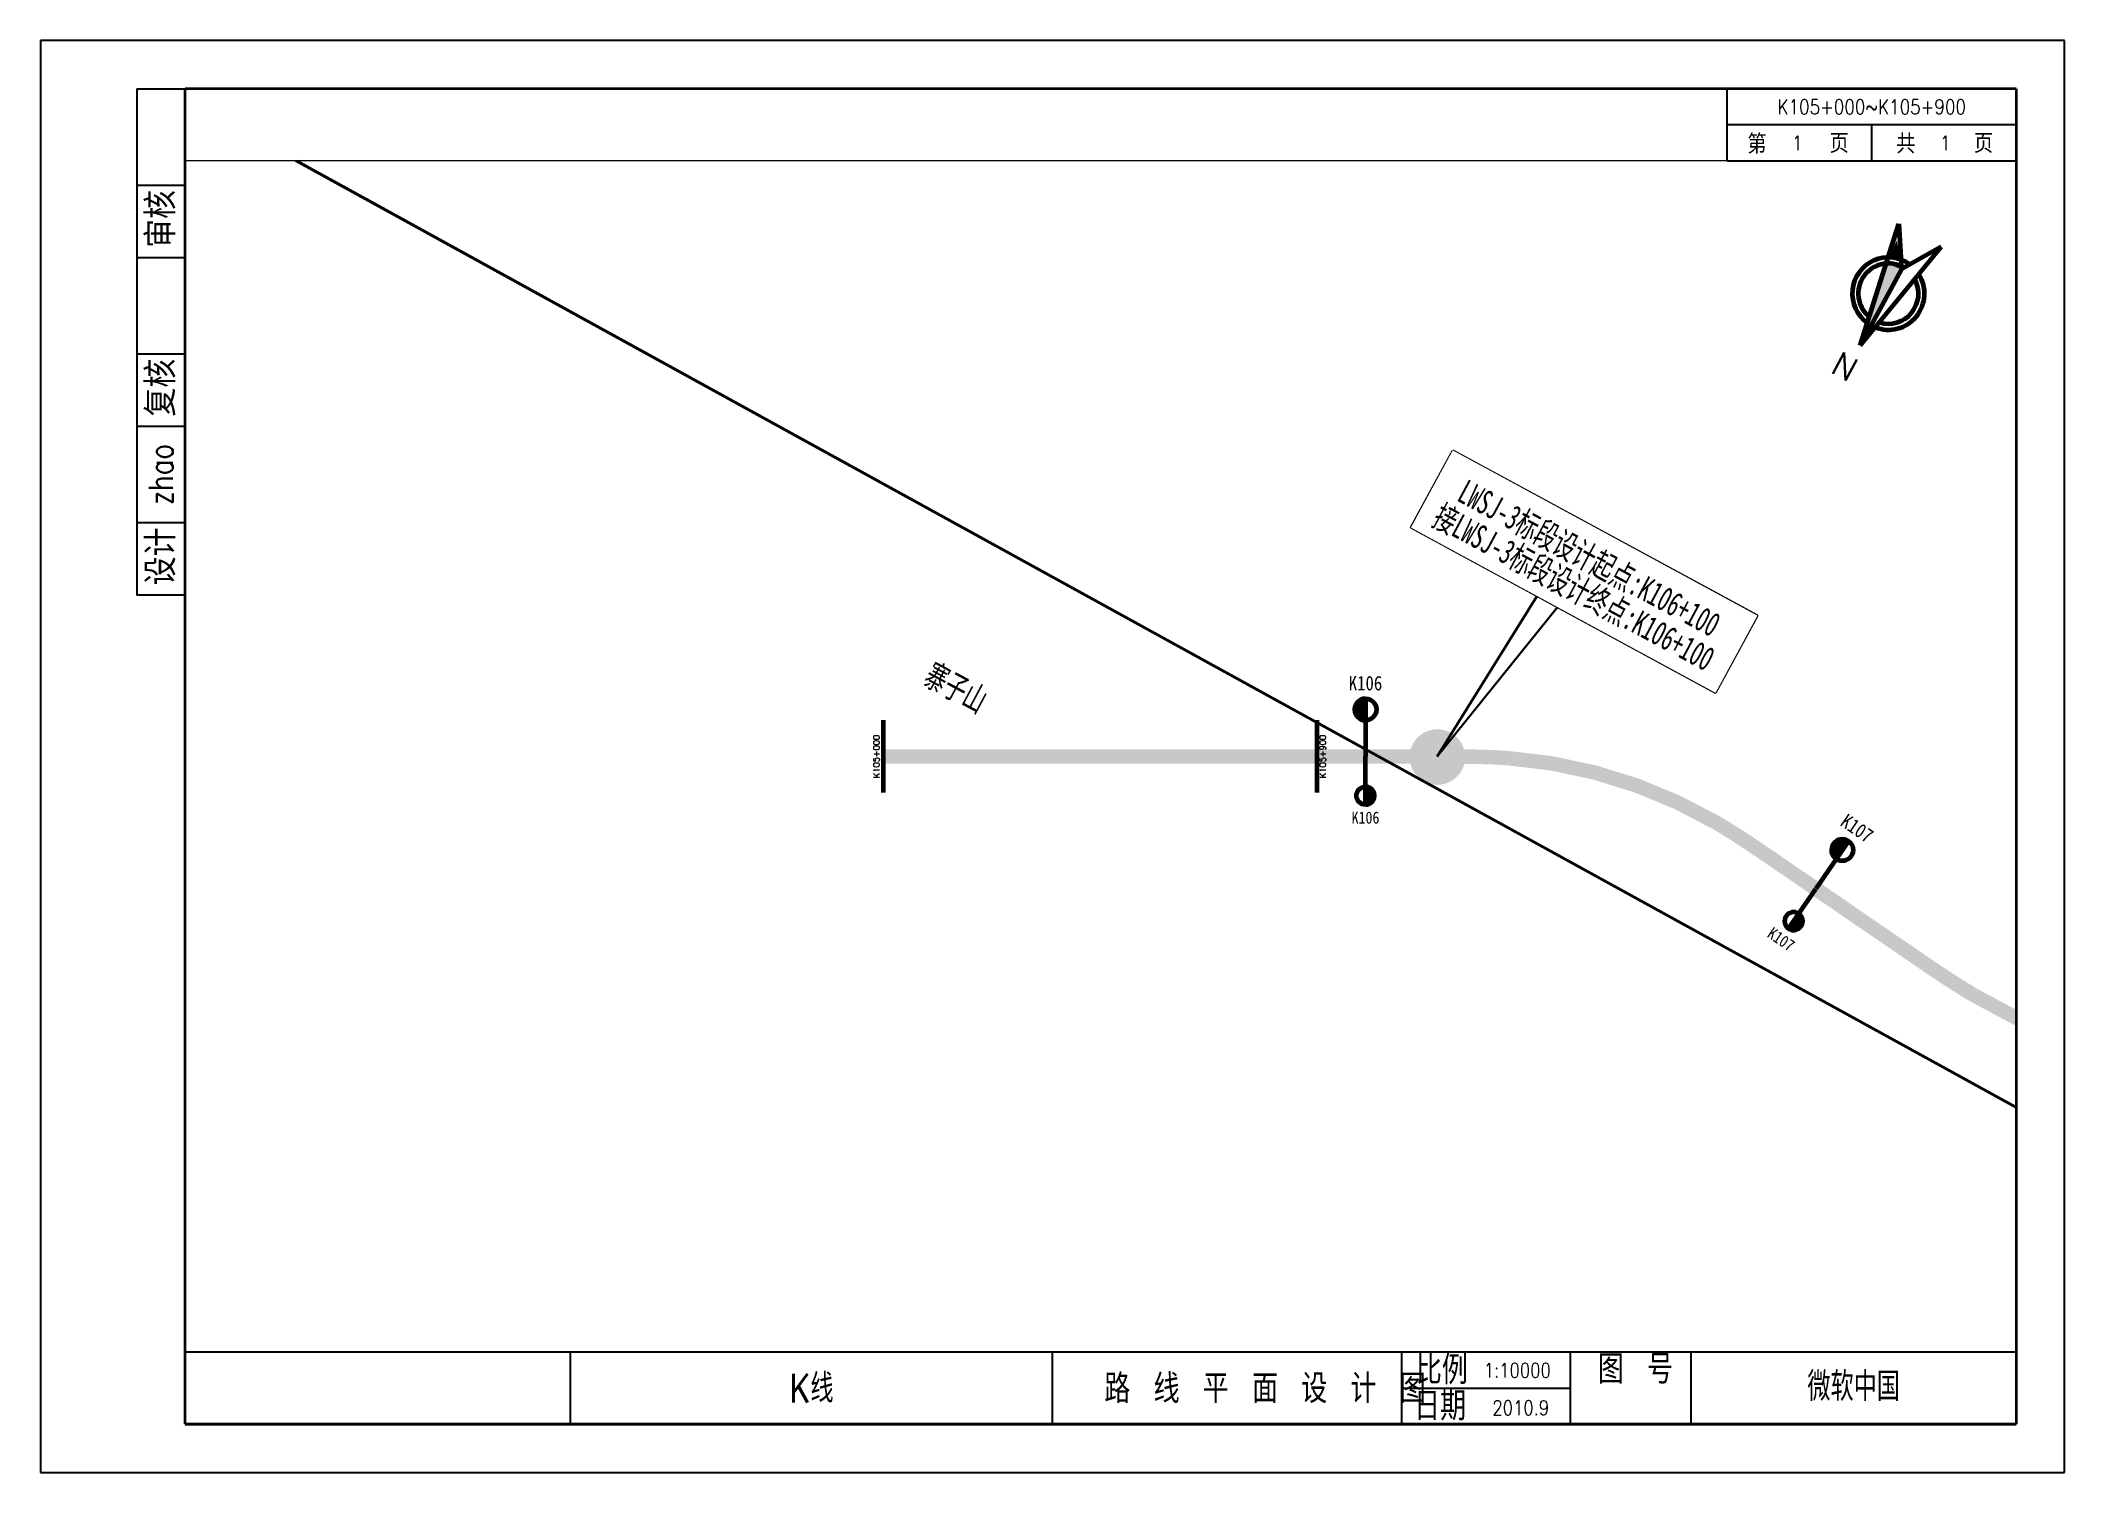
# Paper-space layout '平面图001' of a CAD drawing. Header units: millimetres. Extents: x -50 to 4150, y -68 to 2902.
# The model-space entities are those that its viewports show. They can reach past a viewport. Long polylines and large blocks are cut down to what shows.
import ezdxf
from ezdxf.enums import TextEntityAlignment as Align

# ---------------------------------------------------------------- set-up
doc = ezdxf.new("R2010")
doc.units = ezdxf.units.MM
doc.header["$XCLIPFRAME"] = 0
for name, color, linetype, lineweight in [('station', 1, 'Continuous', 60), ('zhix', 5, 'Continuous', 30), ('标题栏', 1, 'Continuous', 60)]:
    doc.layers.add(name, color=color, linetype=linetype, lineweight=lineweight)
for name, color, linetype in [('互通标注', 5, 'Continuous'), ('内起讫桩号', 7, 'Continuous'), ('图框', 2, 'Continuous'), ('页码', 3, 'Continuous')]:
    doc.layers.add(name, color=color, linetype=linetype)
doc.styles.add('GTF_XW', font='SIMHEI.TTF', dxfattribs={"width": 0.85})
doc.styles.add('ST', font='SIMHEI.TTF')
doc.styles.get("Standard").update_dxf_attribs({"font": 'txt', "bigfont": 'gbcbig.shx'})
doc.styles.add('内起讫桩号', font='txt', dxfattribs={"bigfont": 'hztxt'})
doc.styles.add('标题栏', font='txt.shx', dxfattribs={"bigfont": 'hztxt.shx'})
doc.styles.add('页码', font='txt.shx', dxfattribs={"bigfont": 'hztxt.shx'})
picture_1 = doc.add_image_def('image18.tif', size_in_pixel=(23815, 18833))
picture_2 = doc.add_image_def('image22.tif', size_in_pixel=(23834, 18924))

# ---------------------------------------------------------------- blocks, each defined once
blk = doc.blocks.new('TK.SBZ')
at = {"layer": '标题栏'}
blk.add_line((-15, 0), (15, 0), dxfattribs=at)
at = {"layer": '内起讫桩号', "style": '内起讫桩号'}
blk.add_attdef('0001', text='', height=2.5, dxfattribs=at).set_placement((0, 1), align=Align.BOTTOM_CENTER)
blk = doc.blocks.new('TK.EBZ')
at = {"layer": '标题栏'}
blk.add_line((-15, 0), (15, 0), dxfattribs=at)
at = {"layer": '内起讫桩号', "style": '内起讫桩号'}
blk.add_attdef('0001', text='', height=2.5, dxfattribs=at).set_placement((0, -1), align=Align.TOP_CENTER)
blk = doc.blocks.new('*U5')
at = {"linetype": 'Continuous'}
for points in [[(0, 24.5), (0, -11.5), (6.74, -10.53)], [(0.62, -12.48), (6.74, -10.53), (0, -11.5)], [(6.74, -10.53), (0.62, -12.48), (3.8, -11.91)]]:
    blk.add_solid(points, dxfattribs=at)
blk = doc.blocks.new('*U6')
at = {"linetype": 'Continuous'}
for points in [[(7.37, -20.86), (4.74, -14.23), (2.1, -14.85)], [(7.37, -20.86), (2.1, -14.85), (10, -27.5)], [(7.37, -20.86), (7.24, -13.14), (4.74, -14.23)], [(7.37, -20.86), (10, -27.5), (7.24, -13.14)]]:
    blk.add_solid(points, dxfattribs=at)
blk = doc.blocks.new('TK.ZBZ')
at = {"color": 1}
for p, q in [((0, 24.5), (-10, -27.5)), ((0, 24.5), (10, -27.5)), ((0, -11.5), (0, 24.5)), ((-10, -27.5), (0, -11.5)), ((10, -27.5), (0, -11.5))]:
    blk.add_line(p, q, dxfattribs=at)
for radius, start, end in [(15, 97.08036, 241.14858), (12.5, 100.83878, 237.39017), (15, 261.96927, 82.91964), (12.5, 267.17751, 79.16122)]:
    blk.add_arc((0, 0), radius, start, end, dxfattribs=at)
at = {"color": 1, "linetype": 'Continuous'}
for name in ['*U5', '*U6']:
    blk.add_blockref(name, (0, 0), dxfattribs=at)
at = {"color": 1}
blk.add_attdef('0001', (-3.27, 30.23), '', height=10, dxfattribs=at)
blk = doc.blocks.new('TK_平面图框')
at = {"layer": '图框', "linetype": 'Continuous'}
for points in [[(400.1, 296.99), (-439.9, 296.99)], [(-439.9, 296.99), (-439.9, -297.01)], [(400.1, -297.01), (400.1, 296.99)], [(-399.9, 276.99), (-399.9, 66.99), (-399.9, 66.99)], [(-399.9, 276.99), (-379.9, 276.99), (-379.9, 276.99)], [(-399.9, 236.99), (-379.9, 236.99), (-379.9, 236.99)], [(-399.9, 206.99), (-379.9, 206.99), (-379.9, 206.99)], [(-399.9, 166.99), (-379.9, 166.99), (-379.9, 166.99)], [(-399.9, 136.99), (-379.9, 136.99), (-379.9, 136.99)], [(-399.9, 96.99), (-379.9, 96.99), (-379.9, 96.99)], [(-399.9, 66.99), (-379.9, 66.99), (-379.9, 66.99)], [(-379.9, -247.01), (380.1, -247.01), (380.1, -247.01)], [(-219.9, -277.01), (-219.9, -247.01), (-219.9, -247.01)], [(-19.9, -277.01), (-19.9, -247.01), (-19.9, -247.01)], [(125.1, -277.01), (125.1, -247.01), (125.1, -247.01)], [(195.1, -277.01), (195.1, -247.01), (195.1, -247.01)], [(245.1, -277.01), (245.1, -247.01), (245.1, -247.01)], [(125.1, -262.01), (195.1, -262.01), (195.1, -262.01)], [(-439.9, -297.01), (400.1, -297.01)]]:
    blk.add_lwpolyline(points, dxfattribs=at)
for points in [[(380.1, 276.99, 1.2, 1.2, 0), (-379.9, 276.99, 1.2, 1.2, 0), (-379.9, 276.99, 1.2, 1.2, 0)], [(-379.9, 276.99, 1.2, 1.2, 0), (-379.9, -277.01, 1.2, 1.2, 0), (-379.9, -277.01, 1.2, 1.2, 0)], [(380.1, -277.01, 1.2, 1.2, 0), (380.1, 276.99, 1.2, 1.2, 0), (380.1, 276.99, 1.2, 1.2, 0)], [(-379.9, -277.01, 1.2, 1.2, 0), (380.1, -277.01, 1.2, 1.2, 0), (380.1, -277.01, 1.2, 1.2, 0)]]:
    blk.add_lwpolyline(points, format="xyseb", dxfattribs=at)
at = {"layer": '页码', "linetype": 'Continuous'}
for p, q in [((260.1, 246.99), (260.1, 276.99)), ((380.1, 261.99), (260.1, 261.99)), ((320.1, 246.99), (320.1, 261.99)), ((380.1, 246.99), (260.1, 246.99))]:
    blk.add_line(p, q, dxfattribs=at)
at = {"layer": '标题栏', "style": '标题栏'}
for s, p in [('审核', (-383.9, 210.99)), ('复核', (-383.9, 140.99)), ('设计', (-383.9, 70.99))]:
    blk.add_text(s, height=12, rotation=90, dxfattribs=at).set_placement(p)
for s, height, width, p in [('比例', 12, 0.9, (130.89, -260.41)), ('图 号', 12, 0.9, (206.44, -260.15)), ('路 线 平 面 设 计 图', 12, 0.9, (1.62, -268.22)), ('日期', 12, 0.9, (130.14, -275.41)), ('2010.9', 6, 0.833333, (162.64, -273.19))]:
    blk.add_text(s, height=height, dxfattribs=dict(at, width=width)).set_placement(p)
at = {"layer": '标题栏', "style": '标题栏', "width": 0.8}
for tag, p in [('复核人', (-389.9, 186.99)), ('设计人', (-389.9, 116.99))]:
    blk.add_attdef(tag, text='', height=10, rotation=90, dxfattribs=at).set_placement(p, align=Align.MIDDLE_CENTER)
at = {"layer": '标题栏', "style": '标题栏'}
for tag, height, width, p in [('比例', 6, 0.833333, (173, -254.61)), ('委托单位', 12, 0.8, (-299.9, -262.01)), ('项目名称', 12, 0.8, (-119.9, -262.01)), ('设计单位', 12, 0.8, (312.6, -261.33))]:
    blk.add_attdef(tag, text='', height=height, dxfattribs=dict(at, width=width)).set_placement(p, align=Align.MIDDLE_CENTER)
at = {"layer": '页码', "style": '页码'}
for s, p in [('第', (272.46, 254.49)), ('页', (306.6, 254.46)), ('共', (334.22, 254.49)), ('页', (366.48, 254.46))]:
    blk.add_text(s, height=8, dxfattribs=at).set_placement(p, align=Align.MIDDLE)
at = {"layer": '页码', "color": 7, "style": '页码', "width": 0.85}
for tag, p in [('桩号范围', (320.1, 269.49)), ('页码', (289.19, 254.49)), ('总页码', (350.64, 254.49))]:
    blk.add_attdef(tag, text='', height=6, dxfattribs=at).set_placement(p, align=Align.MIDDLE_CENTER)
blk = doc.blocks.new('公里标')
at = {"layer": 'station'}
h = blk.add_hatch(color=256, dxfattribs=at)
edge = h.paths.add_edge_path()
edge.add_arc((0, 13), 3, 90, 270)
edge.add_line((0, 10), (0, 16))
blk.add_line((0, 16), (0, 0), dxfattribs=at)
blk.add_lwpolyline([(0, 16, 1), (0, 10)], format="xyb", close=True, dxfattribs=at)
blk.add_lwpolyline([(0, 16, -1), (0, 10, -15.340907)], format="xyb", dxfattribs=at)

msp = doc.modelspace()

# ---------------------------------------------------------------- hatches: boundary and pattern name
at = {"layer": '互通标注', "lineweight": 0}
h = msp.add_hatch(color=1, dxfattribs=at)
h.set_gradient(color1=(255, 0, 0), color2=(252, 241, 156), tint=1, name='SPHERICAL')
edge = h.paths.add_edge_path()
edge.add_arc((35421979.7, 2983251.4), 57.6, 270, 630)

# ---------------------------------------------------------------- linework, layer by layer
at = {"color": 1, "lineweight": 30}
for points in [[(35421980.6, 2983250.5), (35421957, 2982859.1), (35421909, 2982859.1)], [(35422254.6, 2982677), (35421535.7, 2982677), (35421535.7, 2982859.1), (35422254.6, 2982859.1)]]:
    msp.add_lwpolyline(points, close=True, dxfattribs=at)

# ---------------------------------------------------------------- block references
at = {"layer": 'station', "color": 5, "yscale": 6.25, "zscale": 6.25}
for p, xscale, rotation in [((35422111.3, 2983321.4), 6.24999999739009, 28.46204237742932), ((35421159.1, 2983117.4), 6.249999996428028, 354.0492679648474)]:
    msp.add_blockref('公里标', p, dxfattribs=dict(at, xscale=xscale, rotation=rotation))
at = {"layer": 'station', "color": 1, "yscale": 7.5, "zscale": 7.5}
for p, xscale, rotation in [((35422111.3, 2983321.4), 7.500000000886909, 208.4620423624048), ((35421159.1, 2983117.4), 7.499999998658497, 174.049267968623)]:
    msp.add_blockref('公里标', p, dxfattribs=dict(at, xscale=xscale, rotation=rotation))

# ---------------------------------------------------------------- texts
at = {"layer": 'station', "color": 5, "style": 'GTF_XW', "width": 0.85}
for s, rotation, p in [('K106', 208.462, (35422056.9, 2983421.8)), ('K107', 174.0493, (35421171, 2983231.1))]:
    msp.add_text(s, height=25, rotation=rotation, dxfattribs=at).set_placement(p, align=Align.TOP_CENTER)
at = {"layer": 'station', "color": 1, "style": 'GTF_XW', "width": 0.85}
for s, rotation, p in [('K106', 208.462, (35422176.7, 2983200.8)), ('K107', 174.0493, (35421144.9, 2982981))]:
    msp.add_text(s, height=30, rotation=rotation, dxfattribs=at).set_placement(p, align=Align.CENTER)
at = {"layer": 'zhix', "color": 1, "style": 'ST', "width": 0.65}
msp.add_text(' 寨子山', height=50.4, rotation=180.228, dxfattribs=at).set_placement((35422937.5, 2983575.4), align=Align.TOP_CENTER)

# ---------------------------------------------------------------- pictures from other files: only their frames are drawn
at = {"color": 251}
image = msp.add_image(picture_1, insert=(35419059.7, 2982797.3), size_in_units=(7543.8, 5965.7), dxfattribs=at)
image.set_boundary_path([(923.5, 2587.9), (864.94, 11878.7), (829.37, 17165.3), (9283.7, 17219.3), (20424.2, 17287.5), (20475.5, 8720.8), (20511.53, 2707.5), (12435.15, 2657.86), (923.4, 2586.76), (923.5, 2587.9)])
image = msp.add_image(picture_2, insert=(35419016.6, 2978121.7), size_in_units=(7550.1, 5994.8), rotation=-0.00163, dxfattribs=at)
image.set_boundary_path([(967.45, 2495.1), (937.66, 6679.3), (871.36, 17068.94), (12574.54, 17142.2), (20471.6, 17190.4), (20534, 6680.13), (20558.04, 2613.6), (12576.64, 2566.2), (967.94, 2495), (967.45, 2495.1)])

# ---------------------------------------------------------------- next in the draw order: wipeouts: each hides what was drawn before it
at = {"color": 1}
msp.add_wipeout([(35422254.6, 2982677), (35422254.6, 2982859.1), (35421535.7, 2982859.1), (35421535.7, 2982677)], dxfattribs=at)

# ---------------------------------------------------------------- next in the draw order: linework, layer by layer
at = {"layer": 'zhix', "color": 1, "const_width": 30, "flags": 128}
msp.add_lwpolyline([(35422990.5, 2983797.9), (35421980.6, 2983250.5), (35421979.8, 2983250), (35421978.9, 2983249.6), (35421978, 2983249.1), (35421977.1, 2983248.6), (35421976.3, 2983248.1), (35421975.4, 2983247.7), (35421974.5, 2983247.2), (35421973.6, 2983246.7), (35421972.7, 2983246.2), (35421971.9, 2983245.7), (35421971, 2983245.3), (35421970.1, 2983244.8), (35421969.2, 2983244.3), (35421968.3, 2983243.8), (35421967.5, 2983243.4), (35421966.6, 2983242.9), (35421965.7, 2983242.4), (35421964.8, 2983241.9), (35421963.9, 2983241.5), (35421963.1, 2983241), (35421962.2, 2983240.5), (35421961.3, 2983240), (35421960.4, 2983239.6), (35421959.5, 2983239.1), (35421958.7, 2983238.6), (35421957.8, 2983238.1), (35421956.9, 2983237.7), (35421956, 2983237.2), (35421955.1, 2983236.7), (35421954.3, 2983236.2), (35421953.4, 2983235.8), (35421952.5, 2983235.3), (35421951.6, 2983234.8), (35421950.7, 2983234.3), (35421949.9, 2983233.9), (35421949, 2983233.4), (35421948.1, 2983232.9), (35421947.2, 2983232.5), (35421946.3, 2983232), (35421945.4, 2983231.5), (35421944.6, 2983231), (35421943.7, 2983230.6), (35421942.8, 2983230.1), (35421941.9, 2983229.6), (35421941, 2983229.2), (35421940.2, 2983228.7), (35421939.3, 2983228.2), (35421938.4, 2983227.7), (35421937.5, 2983227.3), (35421936.6, 2983226.8), (35421935.7, 2983226.3), (35421934.9, 2983225.9), (35421934, 2983225.4), (35421933.1, 2983224.9), (35421932.2, 2983224.5), (35421931.3, 2983224), (35421930.4, 2983223.5), (35421929.6, 2983223.1), (35421928.7, 2983222.6), (35421927.8, 2983222.1), (35421926.9, 2983221.7), (35421926, 2983221.2), (35421925.1, 2983220.7), (35421924.2, 2983220.3), (35421923.4, 2983219.8), (35421922.5, 2983219.3), (35421921.6, 2983218.9), (35421920.7, 2983218.4), (35421919.8, 2983218), (35421918.9, 2983217.5), (35421918, 2983217), (35421917.2, 2983216.6), (35421916.3, 2983216.1), (35421915.4, 2983215.6), (35421914.5, 2983215.2), (35421913.6, 2983214.7), (35421912.7, 2983214.3), (35421911.8, 2983213.8), (35421910.9, 2983213.3), (35421910, 2983212.9), (35421909.2, 2983212.4), (35421908.3, 2983212), (35421907.4, 2983211.5), (35421906.5, 2983211.1), (35421905.6, 2983210.6), (35421904.7, 2983210.2), (35421903.8, 2983209.7), (35421902.9, 2983209.2), (35421902, 2983208.8), (35421901.1, 2983208.3), (35421900.3, 2983207.9), (35421899.4, 2983207.4), (35421898.5, 2983207), (35421897.6, 2983206.5), (35421896.7, 2983206.1), (35421895.8, 2983205.6), (35421894.9, 2983205.2), (35421894, 2983204.7), (35421893.1, 2983204.3), (35421892.2, 2983203.8), (35421891.3, 2983203.4), (35421890.4, 2983202.9), (35421889.5, 2983202.5), (35421888.6, 2983202.1), (35421887.7, 2983201.6), (35421886.8, 2983201.2), (35421885.9, 2983200.7), (35421885, 2983200.3), (35421884.2, 2983199.8), (35421883.3, 2983199.4), (35421882.4, 2983199), (35421881.5, 2983198.5), (35421880.6, 2983198.1), (35421879.7, 2983197.6), (35421878.8, 2983197.2), (35421877.9, 2983196.8), (35421877, 2983196.3), (35421876.1, 2983195.9), (35421875.2, 2983195.5), (35421874.3, 2983195), (35421873.4, 2983194.6), (35421872.5, 2983194.2), (35421871.6, 2983193.7), (35421870.7, 2983193.3), (35421869.8, 2983192.9), (35421868.8, 2983192.4), (35421867.9, 2983192), (35421867, 2983191.6), (35421866.1, 2983191.2), (35421865.2, 2983190.7), (35421864.3, 2983190.3), (35421863.4, 2983189.9), (35421862.5, 2983189.4), (35421861.6, 2983189), (35421860.7, 2983188.6), (35421859.8, 2983188.2), (35421858.9, 2983187.8), (35421858, 2983187.3), (35421857.1, 2983186.9), (35421856.2, 2983186.5), (35421855.3, 2983186.1), (35421854.4, 2983185.7), (35421853.4, 2983185.2), (35421852.5, 2983184.8), (35421851.6, 2983184.4), (35421850.7, 2983184), (35421849.8, 2983183.6), (35421848.9, 2983183.2), (35421848, 2983182.8), (35421847.5, 2983182.6, -0.113386), (35421408.3, 2983095.2), (35421407.8, 2983095.2), (35421406.8, 2983095.2), (35421405.8, 2983095.2), (35421404.8, 2983095.3), (35421403.8, 2983095.3), (35421402.8, 2983095.3), (35421401.9, 2983095.4), (35421400.9, 2983095.4), (35421399.9, 2983095.4), (35421398.9, 2983095.5), (35421397.9, 2983095.5), (35421396.9, 2983095.6), (35421395.9, 2983095.6), (35421394.9, 2983095.6), (35421393.9, 2983095.7), (35421392.9, 2983095.7), (35421391.9, 2983095.8), (35421390.9, 2983095.8), (35421389.9, 2983095.9), (35421388.9, 2983095.9), (35421387.9, 2983096), (35421386.9, 2983096), (35421385.9, 2983096.1), (35421384.9, 2983096.1), (35421383.9, 2983096.2), (35421382.9, 2983096.2), (35421381.9, 2983096.3), (35421380.9, 2983096.3), (35421379.9, 2983096.4), (35421378.9, 2983096.4), (35421377.9, 2983096.5), (35421376.9, 2983096.5), (35421375.9, 2983096.6), (35421374.9, 2983096.7), (35421373.9, 2983096.7), (35421372.9, 2983096.8), (35421371.9, 2983096.8), (35421370.9, 2983096.9), (35421369.9, 2983097), (35421368.9, 2983097), (35421367.9, 2983097.1), (35421366.9, 2983097.2), (35421365.9, 2983097.2), (35421364.9, 2983097.3), (35421363.9, 2983097.4), (35421362.9, 2983097.4), (35421361.9, 2983097.5), (35421360.9, 2983097.6), (35421359.9, 2983097.6), (35421358.9, 2983097.7), (35421357.9, 2983097.8), (35421356.9, 2983097.8), (35421355.9, 2983097.9), (35421354.9, 2983098), (35421353.9, 2983098.1), (35421352.9, 2983098.1), (35421351.9, 2983098.2), (35421350.9, 2983098.3), (35421349.9, 2983098.4), (35421348.9, 2983098.4), (35421347.9, 2983098.5), (35421346.9, 2983098.6), (35421346, 2983098.7), (35421345, 2983098.8), (35421344, 2983098.8), (35421343, 2983098.9), (35421342, 2983099), (35421341, 2983099.1), (35421340, 2983099.2), (35421339, 2983099.2), (35421338, 2983099.3), (35421337, 2983099.4), (35421336, 2983099.5), (35421335, 2983099.6), (35421334, 2983099.7), (35421333, 2983099.7), (35421332, 2983099.8), (35421331, 2983099.9), (35421330, 2983100), (35421329, 2983100.1), (35421328, 2983100.2), (35421327, 2983100.3), (35421326, 2983100.4), (35421325, 2983100.4), (35421324, 2983100.5), (35421323, 2983100.6), (35421322, 2983100.7), (35421321, 2983100.8), (35421320, 2983100.9), (35421319.1, 2983101), (35421318.1, 2983101.1), (35421317.1, 2983101.2), (35421316.1, 2983101.3), (35421315.1, 2983101.4), (35421314.1, 2983101.4), (35421313.1, 2983101.5), (35421312.1, 2983101.6), (35421311.1, 2983101.7), (35421310.1, 2983101.8), (35421309.1, 2983101.9), (35421308.1, 2983102), (35421307.1, 2983102.1), (35421306.1, 2983102.2), (35421305.1, 2983102.3), (35421304.1, 2983102.4), (35421303.1, 2983102.5), (35421302.1, 2983102.6), (35421301.1, 2983102.7), (35421300.1, 2983102.8), (35421299.1, 2983102.9), (35421298.1, 2983103), (35421297.2, 2983103.1), (35421296.2, 2983103.2), (35421295.2, 2983103.3), (35421294.2, 2983103.4), (35421293.2, 2983103.5), (35421292.2, 2983103.6), (35421291.2, 2983103.7), (35421290.2, 2983103.8), (35421289.2, 2983103.9), (35421288.2, 2983104), (35421287.2, 2983104.1), (35421286.2, 2983104.2), (35421285.2, 2983104.3), (35421284.2, 2983104.4), (35421283.2, 2983104.5), (35421282.2, 2983104.6), (35421281.2, 2983104.7), (35421280.2, 2983104.8), (35421279.2, 2983104.9), (35421278.2, 2983105), (35421277.3, 2983105.1), (35421276.3, 2983105.2), (35421275.3, 2983105.3), (35421274.3, 2983105.4), (35421273.3, 2983105.5), (35421272.3, 2983105.6), (35421271.3, 2983105.7), (35421270.3, 2983105.8), (35421269.3, 2983105.9), (35421268.3, 2983106), (35421267.3, 2983106.1), (35421266.3, 2983106.2), (35421265.3, 2983106.3), (35421264.3, 2983106.4), (35421263.3, 2983106.5), (35421262.3, 2983106.7), (35421261.3, 2983106.8), (35421260.3, 2983106.9), (35421259.4, 2983107), (35420923.2, 2983142), (35420922.2, 2983142.1), (35420921.2, 2983142.2), (35420920.2, 2983142.3), (35420919.2, 2983142.4), (35420918.2, 2983142.5), (35420917.3, 2983142.6), (35420916.3, 2983142.7), (35420915.3, 2983142.8), (35420914.3, 2983142.9), (35420913.3, 2983143), (35420912.3, 2983143.1), (35420911.3, 2983143.2), (35420910.3, 2983143.3), (35420909.3, 2983143.4), (35420908.3, 2983143.6), (35420907.3, 2983143.7), (35420906.3, 2983143.8), (35420905.3, 2983143.9), (35420904.3, 2983144), (35420903.3, 2983144.1), (35420902.3, 2983144.2), (35420901.3, 2983144.3), (35420900.3, 2983144.4), (35420899.3, 2983144.5), (35420898.4, 2983144.6), (35420897.4, 2983144.7), (35420896.4, 2983144.8), (35420895.4, 2983144.9), (35420894.4, 2983145), (35420893.4, 2983145.1), (35420892.4, 2983145.2), (35420891.4, 2983145.3), (35420890.4, 2983145.4), (35420889.4, 2983145.5), (35420888.4, 2983145.6), (35420887.4, 2983145.7), (35420886.4, 2983145.8), (35420885.4, 2983145.9), (35420884.4, 2983146), (35420883.4, 2983146.1), (35420882.4, 2983146.2), (35420881.4, 2983146.3), (35420880.4, 2983146.4), (35420879.5, 2983146.5), (35420878.5, 2983146.6), (35420877.5, 2983146.7), (35420876.5, 2983146.8), (35420875.5, 2983146.9), (35420874.5, 2983147), (35420873.5, 2983147.1), (35420872.5, 2983147.2), (35420871.5, 2983147.3), (35420870.5, 2983147.4), (35420869.5, 2983147.5), (35420868.5, 2983147.6), (35420867.5, 2983147.7), (35420866.5, 2983147.7), (35420865.5, 2983147.8), (35420864.5, 2983147.9), (35420863.5, 2983148), (35420862.5, 2983148.1), (35420861.5, 2983148.2), (35420860.5, 2983148.3), (35420859.5, 2983148.4), (35420858.5, 2983148.5), (35420857.6, 2983148.6), (35420856.6, 2983148.7), (35420855.6, 2983148.8), (35420854.6, 2983148.9), (35420853.6, 2983149), (35420852.6, 2983149.1), (35420851.6, 2983149.1), (35420850.6, 2983149.2), (35420849.6, 2983149.3), (35420848.6, 2983149.4), (35420847.6, 2983149.5), (35420846.6, 2983149.6), (35420845.6, 2983149.7), (35420844.6, 2983149.8), (35420843.6, 2983149.9), (35420842.6, 2983149.9), (35420841.6, 2983150), (35420840.6, 2983150.1), (35420839.6, 2983150.2), (35420838.6, 2983150.3), (35420837.6, 2983150.4), (35420836.6, 2983150.5), (35420835.6, 2983150.5), (35420834.6, 2983150.6), (35420833.6, 2983150.7), (35420832.6, 2983150.8), (35420831.7, 2983150.9), (35420830.7, 2983150.9), (35420829.7, 2983151), (35420828.7, 2983151.1), (35420827.7, 2983151.2), (35420826.7, 2983151.3), (35420825.7, 2983151.3), (35420824.7, 2983151.4), (35420823.7, 2983151.5), (35420822.7, 2983151.6), (35420821.7, 2983151.7), (35420820.7, 2983151.7), (35420819.7, 2983151.8), (35420818.7, 2983151.9), (35420817.7, 2983152), (35420816.7, 2983152), (35420815.7, 2983152.1), (35420814.7, 2983152.2), (35420813.7, 2983152.3), (35420812.7, 2983152.3), (35420811.7, 2983152.4), (35420810.7, 2983152.5), (35420809.7, 2983152.5), (35420808.7, 2983152.6), (35420807.7, 2983152.7), (35420806.7, 2983152.7), (35420805.7, 2983152.8), (35420804.7, 2983152.9), (35420803.7, 2983152.9), (35420802.7, 2983153), (35420801.7, 2983153.1), (35420800.7, 2983153.1), (35420799.7, 2983153.2), (35420798.7, 2983153.3), (35420797.7, 2983153.3), (35420796.7, 2983153.4), (35420795.7, 2983153.5), (35420794.7, 2983153.5), (35420793.7, 2983153.6), (35420792.8, 2983153.6), (35420791.8, 2983153.7), (35420790.8, 2983153.8), (35420789.8, 2983153.8), (35420788.8, 2983153.9), (35420787.8, 2983153.9), (35420786.8, 2983154), (35420785.8, 2983154), (35420784.8, 2983154.1), (35420783.8, 2983154.1), (35420782.8, 2983154.2), (35420781.8, 2983154.2), (35420780.8, 2983154.3), (35420779.8, 2983154.3), (35420778.8, 2983154.4), (35420777.8, 2983154.4), (35420776.8, 2983154.5), (35420775.8, 2983154.5), (35420774.8, 2983154.6), (35420773.8, 2983154.6), (35420772.8, 2983154.7), (35420771.8, 2983154.7), (35420770.8, 2983154.8), (35420769.8, 2983154.8), (35420768.8, 2983154.8), (35420767.8, 2983154.9), (35420766.8, 2983154.9), (35420765.8, 2983155), (35420764.8, 2983155), (35420764.3, 2983155, 0.17727), (35419979.5, 2982900.8)], format="xyb", dxfattribs=at)
at = {"layer": 'zhix', "color": 5, "const_width": 30, "flags": 128}
msp.add_lwpolyline([(35422990.5, 2983797.9), (35421980.6, 2983250.5), (35421979.8, 2983250), (35421978.9, 2983249.6), (35421978, 2983249.1), (35421977.1, 2983248.6), (35421976.3, 2983248.1), (35421975.4, 2983247.7), (35421974.5, 2983247.2), (35421973.6, 2983246.7), (35421972.7, 2983246.2), (35421971.9, 2983245.7), (35421971, 2983245.3), (35421970.1, 2983244.8), (35421969.2, 2983244.3), (35421968.3, 2983243.8), (35421967.5, 2983243.4), (35421966.6, 2983242.9), (35421965.7, 2983242.4), (35421964.8, 2983241.9), (35421963.9, 2983241.5), (35421963.1, 2983241), (35421962.2, 2983240.5), (35421961.3, 2983240), (35421960.4, 2983239.6), (35421959.5, 2983239.1), (35421958.7, 2983238.6), (35421957.8, 2983238.1), (35421956.9, 2983237.7), (35421956, 2983237.2), (35421955.1, 2983236.7), (35421954.3, 2983236.2), (35421953.4, 2983235.8), (35421952.5, 2983235.3), (35421951.6, 2983234.8), (35421950.7, 2983234.3), (35421949.9, 2983233.9), (35421949, 2983233.4), (35421948.1, 2983232.9), (35421947.2, 2983232.5), (35421946.3, 2983232), (35421945.4, 2983231.5), (35421944.6, 2983231), (35421943.7, 2983230.6), (35421942.8, 2983230.1), (35421941.9, 2983229.6), (35421941, 2983229.2), (35421940.2, 2983228.7), (35421939.3, 2983228.2), (35421938.4, 2983227.7), (35421937.5, 2983227.3), (35421936.6, 2983226.8), (35421935.7, 2983226.3), (35421934.9, 2983225.9), (35421934, 2983225.4), (35421933.1, 2983224.9), (35421932.2, 2983224.5), (35421931.3, 2983224), (35421930.4, 2983223.5), (35421929.6, 2983223.1), (35421928.7, 2983222.6), (35421927.8, 2983222.1), (35421926.9, 2983221.7), (35421926, 2983221.2), (35421925.1, 2983220.7), (35421924.2, 2983220.3), (35421923.4, 2983219.8), (35421922.5, 2983219.3), (35421921.6, 2983218.9), (35421920.7, 2983218.4), (35421919.8, 2983218), (35421918.9, 2983217.5), (35421918, 2983217), (35421917.2, 2983216.6), (35421916.3, 2983216.1), (35421915.4, 2983215.6), (35421914.5, 2983215.2), (35421913.6, 2983214.7), (35421912.7, 2983214.3), (35421911.8, 2983213.8), (35421910.9, 2983213.3), (35421910, 2983212.9), (35421909.2, 2983212.4), (35421908.3, 2983212), (35421907.4, 2983211.5), (35421906.5, 2983211.1), (35421905.6, 2983210.6), (35421904.7, 2983210.2), (35421903.8, 2983209.7), (35421902.9, 2983209.2), (35421902, 2983208.8), (35421901.1, 2983208.3), (35421900.3, 2983207.9), (35421899.4, 2983207.4), (35421898.5, 2983207), (35421897.6, 2983206.5), (35421896.7, 2983206.1), (35421895.8, 2983205.6), (35421894.9, 2983205.2), (35421894, 2983204.7), (35421893.1, 2983204.3), (35421892.2, 2983203.8), (35421891.3, 2983203.4), (35421890.4, 2983202.9), (35421889.5, 2983202.5), (35421888.6, 2983202.1), (35421887.7, 2983201.6), (35421886.8, 2983201.2), (35421885.9, 2983200.7), (35421885, 2983200.3), (35421884.2, 2983199.8), (35421883.3, 2983199.4), (35421882.4, 2983199), (35421881.5, 2983198.5), (35421880.6, 2983198.1), (35421879.7, 2983197.6), (35421878.8, 2983197.2), (35421877.9, 2983196.8), (35421877, 2983196.3), (35421876.1, 2983195.9), (35421875.2, 2983195.5), (35421874.3, 2983195), (35421873.4, 2983194.6), (35421872.5, 2983194.2), (35421871.6, 2983193.7), (35421870.7, 2983193.3), (35421869.8, 2983192.9), (35421868.8, 2983192.4), (35421867.9, 2983192), (35421867, 2983191.6), (35421866.1, 2983191.2), (35421865.2, 2983190.7), (35421864.3, 2983190.3), (35421863.4, 2983189.9), (35421862.5, 2983189.4), (35421861.6, 2983189), (35421860.7, 2983188.6), (35421859.8, 2983188.2), (35421858.9, 2983187.8), (35421858, 2983187.3), (35421857.1, 2983186.9), (35421856.2, 2983186.5), (35421855.3, 2983186.1), (35421854.4, 2983185.7), (35421853.4, 2983185.2), (35421852.5, 2983184.8), (35421851.6, 2983184.4), (35421850.7, 2983184), (35421849.8, 2983183.6), (35421848.9, 2983183.2), (35421848, 2983182.8), (35421847.5, 2983182.6, -0.113386), (35421408.3, 2983095.2), (35421407.8, 2983095.2), (35421406.8, 2983095.2), (35421405.8, 2983095.2), (35421404.8, 2983095.3), (35421403.8, 2983095.3), (35421402.8, 2983095.3), (35421401.9, 2983095.4), (35421400.9, 2983095.4), (35421399.9, 2983095.4), (35421398.9, 2983095.5), (35421397.9, 2983095.5), (35421396.9, 2983095.6), (35421395.9, 2983095.6), (35421394.9, 2983095.6), (35421393.9, 2983095.7), (35421392.9, 2983095.7), (35421391.9, 2983095.8), (35421390.9, 2983095.8), (35421389.9, 2983095.9), (35421388.9, 2983095.9), (35421387.9, 2983096), (35421386.9, 2983096), (35421385.9, 2983096.1), (35421384.9, 2983096.1), (35421383.9, 2983096.2), (35421382.9, 2983096.2), (35421381.9, 2983096.3), (35421380.9, 2983096.3), (35421379.9, 2983096.4), (35421378.9, 2983096.4), (35421377.9, 2983096.5), (35421376.9, 2983096.5), (35421375.9, 2983096.6), (35421374.9, 2983096.7), (35421373.9, 2983096.7), (35421372.9, 2983096.8), (35421371.9, 2983096.8), (35421370.9, 2983096.9), (35421369.9, 2983097), (35421368.9, 2983097), (35421367.9, 2983097.1), (35421366.9, 2983097.2), (35421365.9, 2983097.2), (35421364.9, 2983097.3), (35421363.9, 2983097.4), (35421362.9, 2983097.4), (35421361.9, 2983097.5), (35421360.9, 2983097.6), (35421359.9, 2983097.6), (35421358.9, 2983097.7), (35421357.9, 2983097.8), (35421356.9, 2983097.8), (35421355.9, 2983097.9), (35421354.9, 2983098), (35421353.9, 2983098.1), (35421352.9, 2983098.1), (35421351.9, 2983098.2), (35421350.9, 2983098.3), (35421349.9, 2983098.4), (35421348.9, 2983098.4), (35421347.9, 2983098.5), (35421346.9, 2983098.6), (35421346, 2983098.7), (35421345, 2983098.8), (35421344, 2983098.8), (35421343, 2983098.9), (35421342, 2983099), (35421341, 2983099.1), (35421340, 2983099.2), (35421339, 2983099.2), (35421338, 2983099.3), (35421337, 2983099.4), (35421336, 2983099.5), (35421335, 2983099.6), (35421334, 2983099.7), (35421333, 2983099.7), (35421332, 2983099.8), (35421331, 2983099.9), (35421330, 2983100), (35421329, 2983100.1), (35421328, 2983100.2), (35421327, 2983100.3), (35421326, 2983100.4), (35421325, 2983100.4), (35421324, 2983100.5), (35421323, 2983100.6), (35421322, 2983100.7), (35421321, 2983100.8), (35421320, 2983100.9), (35421319.1, 2983101), (35421318.1, 2983101.1), (35421317.1, 2983101.2), (35421316.1, 2983101.3), (35421315.1, 2983101.4), (35421314.1, 2983101.4), (35421313.1, 2983101.5), (35421312.1, 2983101.6), (35421311.1, 2983101.7), (35421310.1, 2983101.8), (35421309.1, 2983101.9), (35421308.1, 2983102), (35421307.1, 2983102.1), (35421306.1, 2983102.2), (35421305.1, 2983102.3), (35421304.1, 2983102.4), (35421303.1, 2983102.5), (35421302.1, 2983102.6), (35421301.1, 2983102.7), (35421300.1, 2983102.8), (35421299.1, 2983102.9), (35421298.1, 2983103), (35421297.2, 2983103.1), (35421296.2, 2983103.2), (35421295.2, 2983103.3), (35421294.2, 2983103.4), (35421293.2, 2983103.5), (35421292.2, 2983103.6), (35421291.2, 2983103.7), (35421290.2, 2983103.8), (35421289.2, 2983103.9), (35421288.2, 2983104), (35421287.2, 2983104.1), (35421286.2, 2983104.2), (35421285.2, 2983104.3), (35421284.2, 2983104.4), (35421283.2, 2983104.5), (35421282.2, 2983104.6), (35421281.2, 2983104.7), (35421280.2, 2983104.8), (35421279.2, 2983104.9), (35421278.2, 2983105), (35421277.3, 2983105.1), (35421276.3, 2983105.2), (35421275.3, 2983105.3), (35421274.3, 2983105.4), (35421273.3, 2983105.5), (35421272.3, 2983105.6), (35421271.3, 2983105.7), (35421270.3, 2983105.8), (35421269.3, 2983105.9), (35421268.3, 2983106), (35421267.3, 2983106.1), (35421266.3, 2983106.2), (35421265.3, 2983106.3), (35421264.3, 2983106.4), (35421263.3, 2983106.5), (35421262.3, 2983106.7), (35421261.3, 2983106.8), (35421260.3, 2983106.9), (35421259.4, 2983107), (35420923.2, 2983142), (35420922.2, 2983142.1), (35420921.2, 2983142.2), (35420920.2, 2983142.3), (35420919.2, 2983142.4), (35420918.2, 2983142.5), (35420917.3, 2983142.6), (35420916.3, 2983142.7), (35420915.3, 2983142.8), (35420914.3, 2983142.9), (35420913.3, 2983143), (35420912.3, 2983143.1), (35420911.3, 2983143.2), (35420910.3, 2983143.3), (35420909.3, 2983143.4), (35420908.3, 2983143.6), (35420907.3, 2983143.7), (35420906.3, 2983143.8), (35420905.3, 2983143.9), (35420904.3, 2983144), (35420903.3, 2983144.1), (35420902.3, 2983144.2), (35420901.3, 2983144.3), (35420900.3, 2983144.4), (35420899.3, 2983144.5), (35420898.4, 2983144.6), (35420897.4, 2983144.7), (35420896.4, 2983144.8), (35420895.4, 2983144.9), (35420894.4, 2983145), (35420893.4, 2983145.1), (35420892.4, 2983145.2), (35420891.4, 2983145.3), (35420890.4, 2983145.4), (35420889.4, 2983145.5), (35420888.4, 2983145.6), (35420887.4, 2983145.7), (35420886.4, 2983145.8), (35420885.4, 2983145.9), (35420884.4, 2983146), (35420883.4, 2983146.1), (35420882.4, 2983146.2), (35420881.4, 2983146.3), (35420880.4, 2983146.4), (35420879.5, 2983146.5), (35420878.5, 2983146.6), (35420877.5, 2983146.7), (35420876.5, 2983146.8), (35420875.5, 2983146.9), (35420874.5, 2983147), (35420873.5, 2983147.1), (35420872.5, 2983147.2), (35420871.5, 2983147.3), (35420870.5, 2983147.4), (35420869.5, 2983147.5), (35420868.5, 2983147.6), (35420867.5, 2983147.7), (35420866.5, 2983147.7), (35420865.5, 2983147.8), (35420864.5, 2983147.9), (35420863.5, 2983148), (35420862.5, 2983148.1), (35420861.5, 2983148.2), (35420860.5, 2983148.3), (35420859.5, 2983148.4), (35420858.5, 2983148.5), (35420857.6, 2983148.6), (35420856.6, 2983148.7), (35420855.6, 2983148.8), (35420854.6, 2983148.9), (35420853.6, 2983149), (35420852.6, 2983149.1), (35420851.6, 2983149.1), (35420850.6, 2983149.2), (35420849.6, 2983149.3), (35420848.6, 2983149.4), (35420847.6, 2983149.5), (35420846.6, 2983149.6), (35420845.6, 2983149.7), (35420844.6, 2983149.8), (35420843.6, 2983149.9), (35420842.6, 2983149.9), (35420841.6, 2983150), (35420840.6, 2983150.1), (35420839.6, 2983150.2), (35420838.6, 2983150.3), (35420837.6, 2983150.4), (35420836.6, 2983150.5), (35420835.6, 2983150.5), (35420834.6, 2983150.6), (35420833.6, 2983150.7), (35420832.6, 2983150.8), (35420831.7, 2983150.9), (35420830.7, 2983150.9), (35420829.7, 2983151), (35420828.7, 2983151.1), (35420827.7, 2983151.2), (35420826.7, 2983151.3), (35420825.7, 2983151.3), (35420824.7, 2983151.4), (35420823.7, 2983151.5), (35420822.7, 2983151.6), (35420821.7, 2983151.7), (35420820.7, 2983151.7), (35420819.7, 2983151.8), (35420818.7, 2983151.9), (35420817.7, 2983152), (35420816.7, 2983152), (35420815.7, 2983152.1), (35420814.7, 2983152.2), (35420813.7, 2983152.3), (35420812.7, 2983152.3), (35420811.7, 2983152.4), (35420810.7, 2983152.5), (35420809.7, 2983152.5), (35420808.7, 2983152.6), (35420807.7, 2983152.7), (35420806.7, 2983152.7), (35420805.7, 2983152.8), (35420804.7, 2983152.9), (35420803.7, 2983152.9), (35420802.7, 2983153), (35420801.7, 2983153.1), (35420800.7, 2983153.1), (35420799.7, 2983153.2), (35420798.7, 2983153.3), (35420797.7, 2983153.3), (35420796.7, 2983153.4), (35420795.7, 2983153.5), (35420794.7, 2983153.5), (35420793.7, 2983153.6), (35420792.8, 2983153.6), (35420791.8, 2983153.7), (35420790.8, 2983153.8), (35420789.8, 2983153.8), (35420788.8, 2983153.9), (35420787.8, 2983153.9), (35420786.8, 2983154), (35420785.8, 2983154), (35420784.8, 2983154.1), (35420783.8, 2983154.1), (35420782.8, 2983154.2), (35420781.8, 2983154.2), (35420780.8, 2983154.3), (35420779.8, 2983154.3), (35420778.8, 2983154.4), (35420777.8, 2983154.4), (35420776.8, 2983154.5), (35420775.8, 2983154.5), (35420774.8, 2983154.6), (35420773.8, 2983154.6), (35420772.8, 2983154.7), (35420771.8, 2983154.7), (35420770.8, 2983154.8), (35420769.8, 2983154.8), (35420768.8, 2983154.8), (35420767.8, 2983154.9), (35420766.8, 2983154.9), (35420765.8, 2983155), (35420764.8, 2983155), (35420764.3, 2983155, 0.17727), (35419979.5, 2982900.8)], format="xyb", dxfattribs=at)

# ---------------------------------------------------------------- next in the draw order: texts
at = {"layer": 'zhix', "color": 1, "style": 'ST', "width": 0.65}
for s, rotation, p in [('接LWSJ-3标段设计终点:K106+100', 180.3067, (35421898.5, 2982781.7)), ('LWSJ-3标段设计起点:K106+100', 180.228, (35421899.4, 2982713.1))]:
    msp.add_text(s, height=50.4, rotation=rotation, dxfattribs=at).set_placement(p, align=Align.TOP_CENTER)

psp = doc.layouts.new('平面图001')

# ---------------------------------------------------------------- block references
at = {"layer": '图框', "color": 1}
ref = psp.add_blockref('TK_平面图框', (2149.1, 1416.7), dxfattribs=dict(at, xscale=5, yscale=5, zscale=5))
ref.add_attrib('桩号范围', 'K105+000~K105+900', dxfattribs={"layer": '页码', "color": 7, "height": 30, "style": '页码', "width": 0.85}).set_placement((3749.6, 2764.1), align=Align.MIDDLE_CENTER)
ref.add_attrib('页码', '1', dxfattribs={"layer": '页码', "color": 7, "height": 30, "style": '页码', "width": 0.85}).set_placement((3595.1, 2689.1), align=Align.MIDDLE_CENTER)
ref.add_attrib('总页码', '1', dxfattribs={"layer": '页码', "color": 7, "height": 30, "style": '页码', "width": 0.85}).set_placement((3902.3, 2689.1), align=Align.MIDDLE_CENTER)
ref.add_attrib('设计人', 'zhao', dxfattribs={"layer": '标题栏', "height": 50, "rotation": 90, "style": '标题栏', "width": 0.8}).set_placement((199.6, 2001.6), align=Align.MIDDLE_CENTER)
ref.add_attrib('项目名称', 'K线', dxfattribs={"layer": '标题栏', "height": 60, "style": '标题栏', "width": 0.8}).set_placement((1549.6, 106.6), align=Align.MIDDLE_CENTER)
ref.add_attrib('比例', '1:10000', dxfattribs={"layer": '标题栏', "height": 30, "style": '标题栏', "width": 0.833333}).set_placement((3014.1, 143.7), align=Align.MIDDLE_CENTER)
ref.add_attrib('设计单位', '微软中国', dxfattribs={"layer": '标题栏', "height": 60, "style": '标题栏', "width": 0.8}).set_placement((3712.1, 110.1), align=Align.MIDDLE_CENTER)
at = {"layer": '标题栏', "zscale": 5}
for name, p, xscale, yscale, rotation, values in [('TK.ZBZ', (3784.1, 2376.7), 4.999999999999567, 5.0000000000004, 151.5379576344451, {'0001': 'N'}), ('TK.SBZ', (1699.1, 1416.7), 5, 5, 89.99999999992704, {'0001': 'K105+000'}), ('TK.EBZ', (2599.1, 1416.7), 5, 5, 89.99999999992704, {'0001': 'K105+900'})]:
    psp.add_blockref(name, p, dxfattribs=dict(at, xscale=xscale, yscale=yscale, rotation=rotation)).add_auto_attribs(values)

# ---------------------------------------------------------------- viewports
at = {"layer": '标题栏', "view_twist_angle": -208.46204237}
psp.add_viewport(center=(2149.1, 1416.7), size=(3798.7, 2470.403), view_center_point=(-32563078.8, 14258607.8), view_height=2470.403, dxfattribs=at)

doc.saveas('drawing.dxf')
